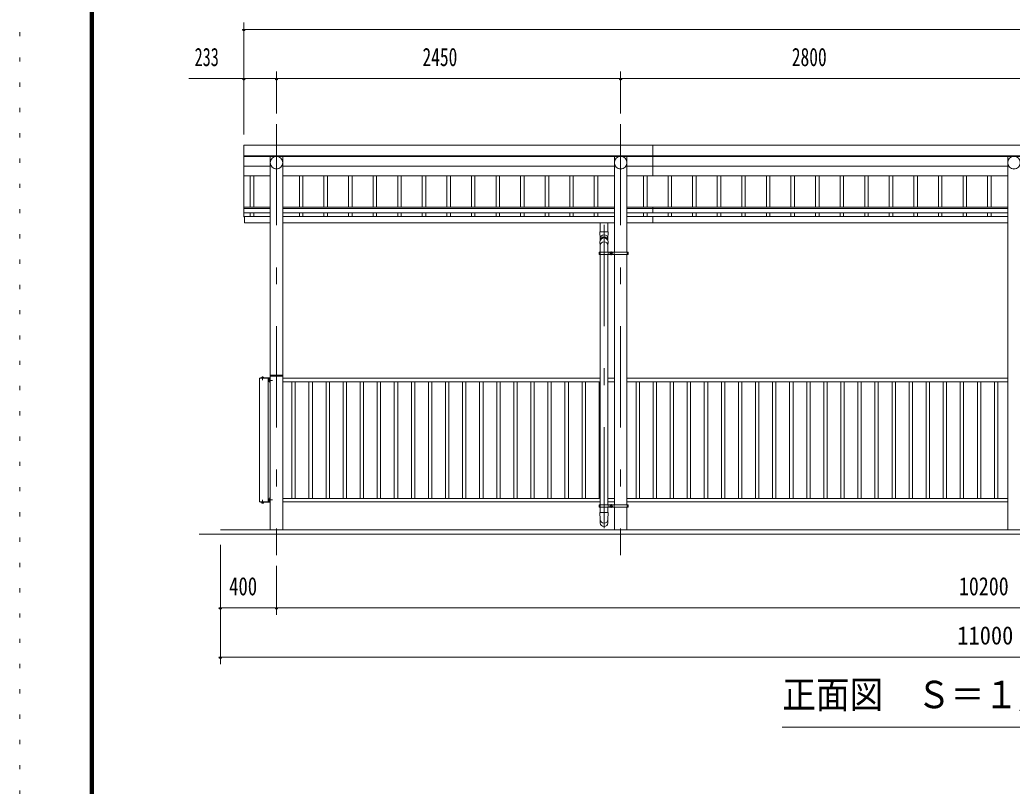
# Model space of a CAD drawing. Units: millimetres, scale not verified, with parts at other scales. Extents: x -26655 to 26659, y -10500 to 10500.
# Drawn here: x -3041 to 4024, y 0 to 5457 of the extents above; entities that cross this region are included whole.
import ezdxf
from ezdxf.enums import TextEntityAlignment as Align

# ---------------------------------------------------------------- set-up
doc = ezdxf.new("R2010")
doc.units = ezdxf.units.MM
doc.header["$LTSCALE"] = 60
doc.linetypes.add('USER3', pattern=[24, 12, -5, 2, -5])
doc.linetypes.add('USER4', pattern=[3, 0.5, -2.5])
for name, color, linetype, lineweight in [('0-2_1-05BOLD', 7, 'Continuous', 18), ('0-3_1-25CENTER', 3, 'USER3', 18), ('0-4_1-45THIN', 4, 'Continuous', 18), ('0-5_1-55DIM', 3, 'Continuous', 18), ('0-C_F-F1PAPER', 5, 'Continuous', 18), ('0-D_F-E_J_ADD', 5, 'USER4', 18)]:
    doc.layers.add(name, color=color, linetype=linetype, lineweight=lineweight)
doc.styles.add('ＭＳ ゴシック', font='')
doc.styles.get('ＭＳ ゴシック').set_extended_font_data('MS Gothic')

msp = doc.modelspace()

# ---------------------------------------------------------------- linework, layer by layer
at = {"layer": '0-2_1-05BOLD'}
for p, q in [((1466.49, 4345.48), (1466.49, 4563.67)), ((-1446.51, 4488.53), (9219.49, 4488.53)), ((9219.49, 4484.46), (-1446.51, 4484.46)), ((-1258.06, 4484.46), (-1258.06, 1824.67)), ((-1168.96, 1824.67), (-1168.96, 4484.46)), ((1191.94, 3802.67), (1191.94, 4484.46)), ((1281.04, 4484.46), (1281.04, 3802.67)), ((3991.94, 1824.67), (3991.94, 4484.46)), ((-1258.06, 4414.97), (-1446.51, 4414.97)), ((1191.94, 4414.97), (-1168.96, 4414.97)), ((3991.94, 4414.97), (1281.04, 4414.97)), ((-1446.51, 4345.48), (-1258.06, 4345.48)), ((-1168.96, 4345.48), (1191.94, 4345.48)), ((1281.04, 4345.48), (3991.94, 4345.48)), ((-1258.06, 4123.86), (-1446.51, 4123.86)), ((-1446.51, 4113.43), (-1258.06, 4113.43)), ((1191.94, 4123.86), (-1168.96, 4123.86)), ((-1168.96, 4113.43), (1191.94, 4113.43)), ((3991.94, 4123.86), (1281.04, 4123.86)), ((1281.04, 4113.43), (3991.94, 4113.43)), ((1466.49, 4083.82), (1466.49, 4123.86)), ((-1258.06, 4083.82), (-1446.51, 4083.82)), ((-1446.51, 4054.91), (-1441.51, 4054.91)), ((1191.94, 4083.82), (-1168.96, 4083.82)), ((-1168.96, 4057.49), (1191.94, 4057.49)), ((3991.94, 4083.82), (1281.04, 4083.82)), ((1281.04, 4057.49), (3991.94, 4057.49)), ((1466.49, 4012.49), (1466.49, 4057.49)), ((1191.94, 4012.49), (-1168.96, 4012.49)), ((1090.99, 4012.49), (1090.99, 3947.34)), ((1145.99, 3947.34), (1145.99, 4012.49)), ((3991.94, 4012.49), (1281.04, 4012.49)), ((1089, 3876.13), (1090.99, 3850.17)), ((1090.99, 3850.17), (1090.99, 3802.67)), ((1145.99, 3850.17), (1147.99, 3876.01)), ((1145.99, 3802.67), (1145.99, 3850.17)), ((1083.29, 3794.67), (1089.39, 3794.67)), ((1089.39, 3802.67), (1089.39, 3786.67)), ((1090.99, 3786.67), (1090.99, 2002.67)), ((1145.99, 2002.67), (1145.99, 3786.67)), ((1147.59, 3786.67), (1147.59, 3802.67)), ((1190.34, 3786.67), (1190.34, 3802.67)), ((1191.94, 2002.67), (1191.94, 3786.67)), ((1281.04, 3786.67), (1281.04, 2002.67)), ((1282.64, 3802.67), (1282.64, 3786.67)), ((1282.64, 3794.67), (1288.74, 3794.67)), ((-1334.26, 2904.67), (-1262.26, 2904.67)), ((-1315.95, 2909.47), (-1315.95, 2912.96)), ((-1310.17, 2912.96), (-1310.17, 2909.47)), ((-1274.26, 2904.67), (-1274.26, 2024.67)), ((-1168.96, 2919.67), (-1258.06, 2919.67)), ((-1255.06, 2927.67), (-1171.96, 2927.67)), ((1090.99, 2904.67), (-1168.96, 2904.67)), ((1191.95, 2904.67), (1145.99, 2904.67)), ((3991.95, 2904.67), (1281.05, 2904.67)), ((-1264.86, 2893.42), (-1269.66, 2893.42)), ((-1269.66, 2885.92), (-1264.86, 2885.92)), ((-1262.86, 2891.67), (-1264.86, 2889.67)), ((-1264.86, 2887.67), (-1262.86, 2889.67)), ((-1168.96, 2879.67), (1090.99, 2879.67)), ((1145.99, 2879.67), (1191.95, 2879.67)), ((1281.05, 2879.67), (3991.95, 2879.67)), ((-1168.96, 2049.67), (1090.99, 2049.67)), ((1145.99, 2049.67), (1191.95, 2049.67)), ((3991.95, 2049.67), (1281.05, 2049.67)), ((-1328.06, 2024.67), (-1328.06, 2021.47)), ((-1328.06, 2021.47), (-1262.26, 2021.47)), ((-1315.95, 2019.87), (-1315.95, 2016.38)), ((-1310.17, 2019.87), (-1310.17, 2016.38)), ((-1306.81, 2019.87), (-1306.81, 2021.47)), ((-1269.66, 2043.42), (-1264.86, 2043.42)), ((-1264.86, 2035.92), (-1269.66, 2035.92)), ((-1264.86, 2041.67), (-1262.86, 2039.67)), ((-1262.86, 2037.67), (-1264.86, 2039.67)), ((1090.99, 2024.67), (-1168.96, 2024.67)), ((1089.39, 1994.67), (1083.29, 1994.67)), ((1089.39, 2002.67), (1089.39, 1986.67)), ((1090.99, 1986.67), (1090.99, 1949.76)), ((1191.95, 2024.67), (1145.99, 2024.67)), ((1145.99, 1986.67), (1145.99, 1949.76)), ((1147.59, 2002.67), (1147.59, 1986.67)), ((1190.34, 1986.67), (1190.34, 2002.67)), ((1191.94, 1824.67), (1191.94, 1986.67)), ((1281.04, 1986.67), (1281.04, 1824.67)), ((1281.05, 2024.67), (3991.95, 2024.67)), ((1282.64, 2002.67), (1282.64, 1986.67)), ((1282.64, 1994.67), (1288.74, 1994.67)), ((-1763.51, 1794.67), (9536.49, 1794.67)), ((9386.49, 1824.67), (-1613.51, 1824.67))]:
    msp.add_line(p, q, dxfattribs=at)
for points in [[(-1446.51, 4054.91), (-1446.51, 4563.67), (9219.49, 4563.67), (9219.49, 4054.91), (9214.49, 4054.91)], [(-1258.06, 4012.49), (-1441.51, 4012.49), (-1441.51, 4057.49), (-1258.06, 4057.49)], [(1145.99, 3885.11), (1145.99, 3897.68), (1147.99, 3947.34), (1088.99, 3947.34), (1090.99, 3897.68), (1090.99, 3885.11)], [(-1262.26, 2024.67), (-1334.26, 2024.67), (-1334.26, 2904.67)], [(-1262.26, 2907.87), (-1328.06, 2907.87), (-1328.06, 2904.67)], [(-1319.31, 2907.87), (-1319.31, 2909.47), (-1306.81, 2909.47), (-1306.81, 2907.87)], [(-1307.29, 2909.47), (-1307.29, 2912.96), (-1308.16, 2913.47), (-1317.96, 2913.47), (-1318.83, 2912.96), (-1318.83, 2909.47)], [(-1264.86, 2882.16), (-1269.66, 2882.16), (-1270.36, 2883.37), (-1270.36, 2895.97), (-1269.66, 2897.18), (-1264.86, 2897.18)], [(-1262.86, 2897.47), (-1264.86, 2897.47), (-1264.86, 2881.87), (-1262.86, 2881.87)], [(-1261.26, 2881.17), (-1262.86, 2881.17), (-1262.86, 2898.17), (-1261.26, 2898.17)], [(-1261.26, 2903.67), (-1261.26, 2872.87), (-1258.06, 2872.87)], [(-1261.26, 2025.67), (-1261.26, 2056.47), (-1258.06, 2056.47)], [(-1306.81, 2019.87), (-1319.31, 2019.87), (-1319.31, 2021.47)], [(-1318.83, 2019.87), (-1318.83, 2016.38), (-1317.96, 2015.87), (-1308.16, 2015.87)], [(-1308.16, 2015.87), (-1307.29, 2016.38), (-1307.29, 2019.87)], [(-1264.86, 2047.18), (-1269.66, 2047.18), (-1270.36, 2045.97), (-1270.36, 2033.37), (-1269.66, 2032.17), (-1264.86, 2032.17)], [(-1262.86, 2031.87), (-1264.86, 2031.87), (-1264.86, 2047.47), (-1262.86, 2047.47)], [(-1261.26, 2048.17), (-1262.86, 2048.17), (-1262.86, 2031.17), (-1261.26, 2031.17)], [(1090.99, 1874.25), (1090.99, 1900.1), (1088.99, 1949.76), (1147.99, 1949.76)], [(1147.99, 1949.76), (1145.99, 1900.1), (1145.99, 1874.25)]]:
    msp.add_lwpolyline(points, dxfattribs=at)
for points in [[(1083.29, 3786.67), (1083.29, 3802.67), (1288.74, 3802.67), (1288.74, 3786.67)], [(1163.96, 3797.56), (1163.96, 3791.78), (1168.97, 3788.9), (1173.97, 3791.78), (1173.97, 3797.56), (1168.97, 3800.44)], [(1288.74, 2002.67), (1083.29, 2002.67), (1083.29, 1986.67), (1288.74, 1986.67)], [(1173.97, 1997.56), (1168.97, 2000.44), (1163.96, 1997.56), (1163.96, 1991.78), (1168.97, 1988.9), (1173.97, 1991.78)]]:
    msp.add_lwpolyline(points, close=True, dxfattribs=at)
for centre, radius in [((-1213.51, 4439.91), 44.55), ((1236.49, 4439.91), 44.55), ((4036.49, 4439.91), 44.55), ((1168.97, 3794.67), 6.25), ((1168.97, 3794.67), 4.9), ((1168.97, 1994.67), 6.25), ((1168.97, 1994.67), 4.9)]:
    msp.add_circle(centre, radius, dxfattribs=at)
for centre, radius, start, end in [((-1213.51, 4439.22), 44.55, 180, 0), ((1236.49, 4439.22), 44.55, 180, 0), ((4036.49, 4439.22), 44.55, 180, 0), ((1118.49, 3874.29), 29.55, 3.56303, 176.43697), ((1118.49, 3897.97), 27.55, 3.55867, 176.44133), ((1118.49, 3882.8), 27.55, 3.55867, 176.44133), ((1118.49, 3849.19), 27.55, 3.55867, 176.44133), ((-1317.39, 2911.15), 2.32, 51.45377, 90), ((-1313.06, 2904.96), 8.51, 70.16867, 109.82912), ((-1308.73, 2911.15), 2.32, 90, 128.53143), ((-1262.26, 2903.67), 4.2, 0, 90), ((-1262.26, 2903.67), 1, 0, 90), ((-1255.06, 2924.67), 3, 90, 180), ((-1171.96, 2924.67), 3, 0, 90), ((-1267.49, 2895.3), 2.88, 180, 220.72682), ((-1267.49, 2884.04), 2.88, 139.27318, 180), ((-1259.9, 2889.67), 10.46, 158.9763, 201.02541), ((-1317.39, 2018.19), 2.32, 270, 308.54623), ((-1313.06, 2024.38), 8.51, 250.17088, 289.83133), ((-1308.73, 2018.19), 2.32, 231.46857, 270), ((-1267.49, 2045.3), 2.88, 180, 220.72682), ((-1267.49, 2034.04), 2.88, 139.27318, 180), ((-1259.9, 2039.67), 10.46, 158.97459, 201.0237), ((-1262.26, 2025.67), 1, 270, 0), ((-1262.26, 2025.67), 4.2, 270, 0), ((1118.49, 1901.08), 27.55, 183.55867, 356.44133), ((1118.49, 1875.97), 27.55, 183.56303, 356.43697)]:
    msp.add_arc(centre, radius, start, end, dxfattribs=at)
at = {"layer": '0-3_1-25CENTER'}
for p, q in [((-1213.51, 4714.67), (-1213.51, 1644.67)), ((1236.49, 4714.67), (1236.49, 1644.67)), ((1118.49, 1836.31), (1118.49, 4012.49)), ((1156.47, 3794.67), (1181.47, 3794.67)), ((1168.97, 3807.17), (1168.97, 3782.17)), ((-1313.06, 2890.19), (-1313.06, 2916.38)), ((-1242.46, 2889.67), (-1274.37, 2889.67)), ((-1313.06, 2012.96), (-1313.06, 2039.15)), ((-1274.37, 2039.67), (-1242.46, 2039.67)), ((1156.47, 1994.67), (1181.47, 1994.67)), ((1168.97, 2007.17), (1168.97, 1982.17))]:
    msp.add_line(p, q, dxfattribs=at)
at = {"layer": '0-4_1-45THIN'}
for p, q in [((-1401.01, 4123.86), (-1401.01, 4345.48)), ((-1376.01, 4345.48), (-1376.01, 4123.86)), ((-1051, 4345.48), (-1051, 4123.86)), ((-1026.01, 4123.86), (-1026.01, 4345.48)), ((-876.01, 4123.86), (-876.01, 4345.48)), ((-851.01, 4345.48), (-851.01, 4123.86)), ((-701, 4345.48), (-701, 4123.86)), ((-676, 4123.86), (-676, 4345.48)), ((-526, 4123.86), (-526, 4345.48)), ((-501, 4345.48), (-501, 4123.86)), ((-351, 4345.48), (-351, 4123.86)), ((-326, 4123.86), (-326, 4345.48)), ((-176.01, 4123.86), (-176.01, 4345.48)), ((-151, 4345.48), (-151, 4123.86)), ((-1.01, 4345.48), (-1.01, 4123.86)), ((24, 4123.86), (24, 4345.48)), ((173.99, 4123.86), (173.99, 4345.48)), ((198.99, 4345.48), (198.99, 4123.86)), ((349, 4345.48), (349, 4123.86)), ((374, 4123.86), (374, 4345.48)), ((524, 4123.86), (524, 4345.48)), ((549, 4345.48), (549, 4123.86)), ((698.99, 4345.48), (698.99, 4123.86)), ((723.99, 4123.86), (723.99, 4345.48)), ((874, 4123.86), (874, 4345.48)), ((899, 4345.48), (899, 4123.86)), ((1048.99, 4345.48), (1048.99, 4123.86)), ((1073.99, 4123.86), (1073.99, 4345.48)), ((1398.99, 4123.86), (1398.99, 4345.48)), ((1423.99, 4345.48), (1423.99, 4123.86)), ((1573.99, 4345.48), (1573.99, 4123.86)), ((1598.99, 4123.86), (1598.99, 4345.48)), ((1748.99, 4123.86), (1748.99, 4345.48)), ((1773.99, 4345.48), (1773.99, 4123.86)), ((1923.99, 4345.48), (1923.99, 4123.86)), ((1948.99, 4123.86), (1948.99, 4345.48)), ((2098.99, 4123.86), (2098.99, 4345.48)), ((2123.99, 4345.48), (2123.99, 4123.86)), ((2273.99, 4345.48), (2273.99, 4123.86)), ((2298.99, 4123.86), (2298.99, 4345.48)), ((2448.99, 4123.86), (2448.99, 4345.48)), ((2473.99, 4345.48), (2473.99, 4123.86)), ((2623.99, 4345.48), (2623.99, 4123.86)), ((2648.99, 4123.86), (2648.99, 4345.48)), ((2798.99, 4123.86), (2798.99, 4345.48)), ((2823.99, 4345.48), (2823.99, 4123.86)), ((2973.99, 4345.48), (2973.99, 4123.86)), ((2998.99, 4123.86), (2998.99, 4345.48)), ((3148.99, 4123.86), (3148.99, 4345.48)), ((3173.99, 4345.48), (3173.99, 4123.86)), ((3323.99, 4345.48), (3323.99, 4123.86)), ((3349, 4123.86), (3349, 4345.48)), ((3498.99, 4123.86), (3498.99, 4345.48)), ((3523.99, 4345.48), (3523.99, 4123.86)), ((3673.99, 4345.48), (3673.99, 4123.86)), ((3699, 4123.86), (3699, 4345.48)), ((3848.99, 4123.86), (3848.99, 4345.48)), ((3873.99, 4345.48), (3873.99, 4123.86)), ((-1401.01, 4057.49), (-1401.01, 4083.82)), ((-1376.01, 4083.82), (-1376.01, 4057.49)), ((-1051, 4083.82), (-1051, 4057.49)), ((-1026.01, 4057.49), (-1026.01, 4083.82)), ((-876.01, 4057.49), (-876.01, 4083.82)), ((-851.01, 4083.82), (-851.01, 4057.49)), ((-701, 4083.82), (-701, 4057.49)), ((-676, 4057.49), (-676, 4083.82)), ((-526, 4057.49), (-526, 4083.82)), ((-501, 4083.82), (-501, 4057.49)), ((-351, 4083.82), (-351, 4057.49)), ((-326, 4057.49), (-326, 4083.82)), ((-176.01, 4057.49), (-176.01, 4083.82)), ((-151, 4083.82), (-151, 4057.49)), ((-1.01, 4083.82), (-1.01, 4057.49)), ((24, 4057.49), (24, 4083.82)), ((173.99, 4057.49), (173.99, 4083.82)), ((198.99, 4083.82), (198.99, 4057.49)), ((349, 4083.82), (349, 4057.49)), ((374, 4057.49), (374, 4083.82)), ((524, 4057.49), (524, 4083.82)), ((549, 4083.82), (549, 4057.49)), ((698.99, 4083.82), (698.99, 4057.49)), ((723.99, 4057.49), (723.99, 4083.82)), ((874, 4057.49), (874, 4083.82)), ((899, 4083.82), (899, 4057.49)), ((1048.99, 4083.82), (1048.99, 4057.49)), ((1073.99, 4057.49), (1073.99, 4083.82)), ((1398.99, 4057.49), (1398.99, 4083.82)), ((1423.99, 4083.82), (1423.99, 4057.49)), ((1573.99, 4083.82), (1573.99, 4057.49)), ((1598.99, 4057.49), (1598.99, 4083.82)), ((1748.99, 4057.49), (1748.99, 4083.82)), ((1773.99, 4083.82), (1773.99, 4057.49)), ((1923.99, 4083.82), (1923.99, 4057.49)), ((1948.99, 4057.49), (1948.99, 4083.82)), ((2098.99, 4057.49), (2098.99, 4083.82)), ((2123.99, 4083.82), (2123.99, 4057.49)), ((2273.99, 4083.82), (2273.99, 4057.49)), ((2298.99, 4057.49), (2298.99, 4083.82)), ((2448.99, 4057.49), (2448.99, 4083.82)), ((2473.99, 4083.82), (2473.99, 4057.49)), ((2623.99, 4083.82), (2623.99, 4057.49)), ((2648.99, 4057.49), (2648.99, 4083.82)), ((2798.99, 4057.49), (2798.99, 4083.82)), ((2823.99, 4083.82), (2823.99, 4057.49)), ((2973.99, 4083.82), (2973.99, 4057.49)), ((2998.99, 4057.49), (2998.99, 4083.82)), ((3148.99, 4057.49), (3148.99, 4083.82)), ((3173.99, 4083.82), (3173.99, 4057.49)), ((3323.99, 4083.82), (3323.99, 4057.49)), ((3349, 4057.49), (3349, 4083.82)), ((3498.99, 4057.49), (3498.99, 4083.82)), ((3523.99, 4083.82), (3523.99, 4057.49)), ((3673.99, 4083.82), (3673.99, 4057.49)), ((3699, 4057.49), (3699, 4083.82)), ((3848.99, 4057.49), (3848.99, 4083.82)), ((3873.99, 4083.82), (3873.99, 4057.49)), ((-1104.01, 2879.67), (-1104.01, 2049.67)), ((-1080.01, 2049.67), (-1080.01, 2879.67)), ((-982.51, 2879.67), (-982.51, 2049.67)), ((-958.51, 2049.67), (-958.51, 2879.67)), ((-861.01, 2879.67), (-861.01, 2049.67)), ((-837.01, 2049.67), (-837.01, 2879.67)), ((-739.51, 2879.67), (-739.51, 2049.67)), ((-715.51, 2049.67), (-715.51, 2879.67)), ((-618.01, 2879.67), (-618.01, 2049.67)), ((-594, 2049.67), (-594, 2879.67)), ((-496.51, 2879.67), (-496.51, 2049.67)), ((-472.51, 2049.67), (-472.51, 2879.67)), ((-375, 2879.67), (-375, 2049.67)), ((-351.01, 2049.67), (-351.01, 2879.67)), ((-253.51, 2879.67), (-253.51, 2049.67)), ((-229.51, 2049.67), (-229.51, 2879.67)), ((-132.01, 2879.67), (-132.01, 2049.67)), ((-108, 2049.67), (-108, 2879.67)), ((-10.51, 2879.67), (-10.51, 2049.67)), ((13.49, 2049.67), (13.49, 2879.67)), ((111, 2879.67), (111, 2049.67)), ((134.99, 2049.67), (134.99, 2879.67)), ((232.49, 2879.67), (232.49, 2049.67)), ((256.49, 2049.67), (256.49, 2879.67)), ((353.99, 2879.67), (353.99, 2049.67)), ((378, 2049.67), (378, 2879.67)), ((475.49, 2879.67), (475.49, 2049.67)), ((499.49, 2049.67), (499.49, 2879.67)), ((597, 2879.67), (597, 2049.67)), ((620.99, 2049.67), (620.99, 2879.67)), ((718.49, 2879.67), (718.49, 2049.67)), ((742.49, 2049.67), (742.49, 2879.67)), ((839.99, 2879.67), (839.99, 2049.67)), ((863.99, 2049.67), (863.99, 2879.67)), ((961.49, 2879.67), (961.49, 2049.67)), ((985.49, 2049.67), (985.49, 2879.67)), ((1083, 2879.67), (1083, 2049.67)), ((1345.99, 2049.67), (1345.99, 2879.67)), ((1369.99, 2879.67), (1369.99, 2049.67)), ((1467.5, 2049.67), (1467.5, 2879.67)), ((1491.49, 2879.67), (1491.49, 2049.67)), ((1588.99, 2049.67), (1588.99, 2879.67)), ((1612.99, 2879.67), (1612.99, 2049.67)), ((1710.49, 2049.67), (1710.49, 2879.67)), ((1734.49, 2879.67), (1734.49, 2049.67)), ((1831.99, 2049.67), (1831.99, 2879.67)), ((1855.99, 2879.67), (1855.99, 2049.67)), ((1953.49, 2049.67), (1953.49, 2879.67)), ((1977.49, 2879.67), (1977.49, 2049.67)), ((2074.99, 2049.67), (2074.99, 2879.67)), ((2099, 2879.67), (2099, 2049.67)), ((2196.49, 2049.67), (2196.49, 2879.67)), ((2220.49, 2879.67), (2220.49, 2049.67)), ((2317.99, 2049.67), (2317.99, 2879.67)), ((2341.99, 2879.67), (2341.99, 2049.67)), ((2439.49, 2049.67), (2439.49, 2879.67)), ((2463.49, 2879.67), (2463.49, 2049.67)), ((2560.99, 2049.67), (2560.99, 2879.67)), ((2585, 2879.67), (2585, 2049.67)), ((2682.49, 2049.67), (2682.49, 2879.67)), ((2706.49, 2879.67), (2706.49, 2049.67)), ((2804, 2049.67), (2804, 2879.67)), ((2827.99, 2879.67), (2827.99, 2049.67)), ((2925.49, 2049.67), (2925.49, 2879.67)), ((2949.49, 2879.67), (2949.49, 2049.67)), ((3046.99, 2049.67), (3046.99, 2879.67)), ((3071, 2879.67), (3071, 2049.67)), ((3168.49, 2049.67), (3168.49, 2879.67)), ((3192.49, 2879.67), (3192.49, 2049.67)), ((3290, 2049.67), (3290, 2879.67)), ((3313.99, 2879.67), (3313.99, 2049.67)), ((3411.49, 2049.67), (3411.49, 2879.67)), ((3435.49, 2879.67), (3435.49, 2049.67)), ((3532.99, 2049.67), (3532.99, 2879.67)), ((3557, 2879.67), (3557, 2049.67)), ((3654.49, 2049.67), (3654.49, 2879.67)), ((3678.49, 2879.67), (3678.49, 2049.67)), ((3776, 2049.67), (3776, 2879.67)), ((3799.99, 2879.67), (3799.99, 2049.67)), ((3897.49, 2049.67), (3897.49, 2879.67)), ((3921.49, 2879.67), (3921.49, 2049.67))]:
    msp.add_line(p, q, dxfattribs=at)
at = {"layer": '0-5_1-55DIM'}
for p, q in [((-1436.51, 5388.67), (-1456.51, 5388.67)), ((-1446.51, 5438.67), (-1446.51, 4639.67)), ((9219.49, 5388.67), (-1446.51, 5388.67)), ((-1213.51, 4789.67), (-1213.51, 5088.67)), ((1236.49, 5088.67), (1236.49, 4789.67)), ((-1839.01, 5038.67), (9611.99, 5038.67)), ((-1436.51, 5038.67), (-1456.51, 5038.67)), ((-1203.51, 5038.67), (-1223.51, 5038.67)), ((1246.49, 5038.67), (1226.49, 5038.67)), ((-1613.51, 869.67), (-1613.51, 1719.67)), ((-1213.51, 1569.67), (-1213.51, 1219.67)), ((-1603.51, 1269.67), (-1623.51, 1269.67)), ((-1613.51, 1269.67), (9386.49, 1269.67)), ((-1203.51, 1269.67), (-1223.51, 1269.67)), ((-1603.51, 919.67), (-1623.51, 919.67)), ((9386.49, 919.67), (-1613.51, 919.67)), ((2386.49, 419.67), (5386.49, 419.67))]:
    msp.add_line(p, q, dxfattribs=at)
for centre in [(-1446.51, 5388.67), (-1446.51, 5038.67), (-1213.51, 5038.67), (1236.49, 5038.67), (-1613.51, 1269.67), (-1213.51, 1269.67), (-1613.51, 919.67)]:
    msp.add_arc(centre, 10, 180, 0, dxfattribs=at)
at = {"layer": '0-C_F-F1PAPER'}
for points in [[(26158.83, -10000), (-2541.17, -10000), (-2541.17, 10100), (26158.83, 10100)], [(26156.32, -9997.5), (-2538.67, -9997.5), (-2538.67, 10097.5), (26156.32, 10097.5)], [(26153.83, -9995), (-2536.17, -9995), (-2536.17, 10095), (26153.83, 10095)], [(26151.32, -9992.5), (26151.32, 10092.5), (-2533.67, 10092.5), (-2533.67, -9992.5)], [(26148.83, -9990), (-2531.17, -9990), (-2531.17, 10090), (26148.83, 10090)], [(26146.33, -9987.5), (26146.33, 10087.5), (-2528.67, 10087.5), (-2528.67, -9987.5)], [(26143.82, -9985), (-2526.17, -9985), (-2526.17, 10085), (26143.82, 10085)], [(26141.33, -9982.5), (26141.33, 10082.5), (-2523.67, 10082.5), (-2523.67, -9982.5)], [(26138.82, -9980), (26138.82, 10080), (-2521.17, 10080), (-2521.17, -9980)], [(26136.33, -9977.5), (26136.33, 10077.5), (-2518.67, 10077.5), (-2518.67, -9977.5)], [(26133.83, -9975), (-2516.17, -9975), (-2516.17, 10075), (26133.83, 10075)]]:
    msp.add_lwpolyline(points, close=True, dxfattribs=at)
at = {"layer": '0-D_F-E_J_ADD'}
msp.add_lwpolyline([(26658.83, -10500), (-3041.17, -10500), (-3041.17, 10500), (26658.83, 10500)], close=True, dxfattribs=at)

# ---------------------------------------------------------------- texts
at = {"layer": '0-5_1-55DIM', "color": 7, "style": 'ＭＳ ゴシック'}
for s, height, width, p in [('233', 130.2, 0.65, (-1797.18, 5088.67)), ('2450', 130.2, 0.7, (-174.52, 5088.67)), ('2800', 130.2, 0.7, (2455.22, 5088.67)), ('400', 130.2, 0.75, (-1551.13, 1319.67)), ('10200', 130.2, 0.8, (3644.76, 1319.67)), ('11000', 130.2, 0.9, (3633.45, 969.67)), ('正面図\u3000Ｓ＝１／５０', 195.4, 0.9, (2386.49, 496.31))]:
    msp.add_text(s, height=height, dxfattribs=dict(at, width=width)).set_placement(p, align=Align.BOTTOM_LEFT)

doc.saveas('drawing.dxf')
